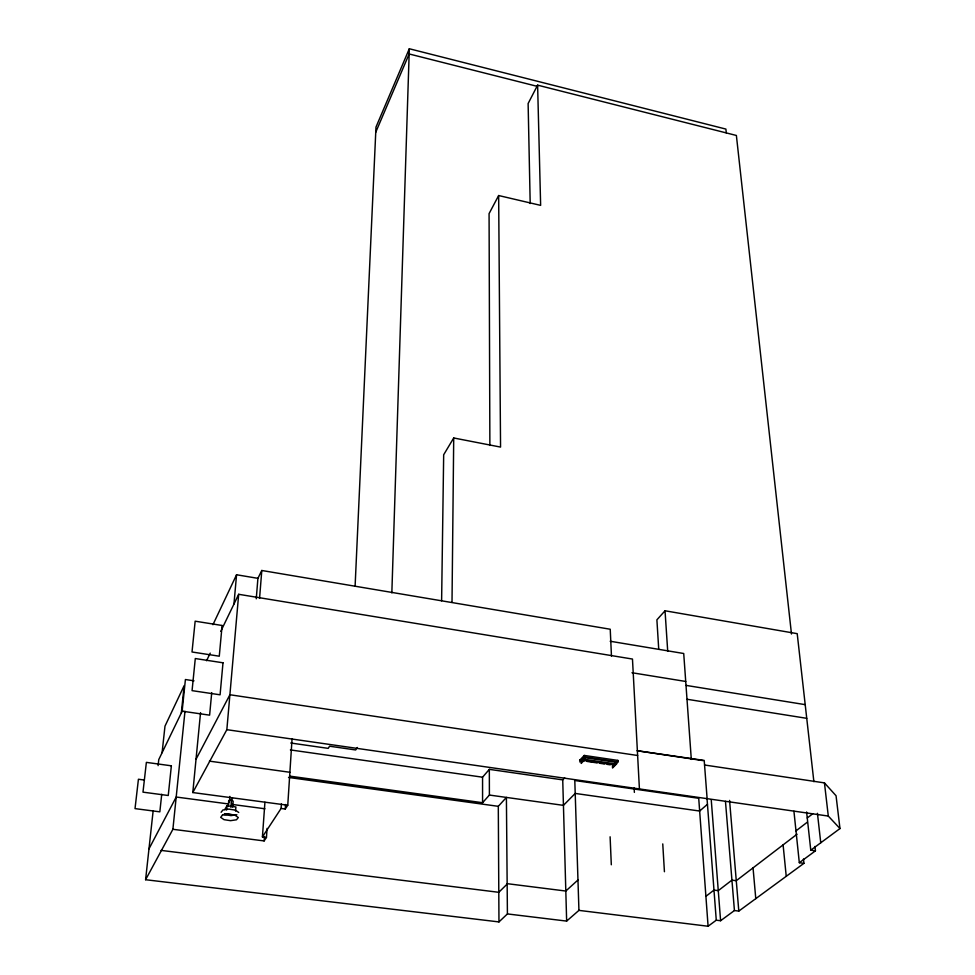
<?xml version="1.0" encoding="UTF-8"?>
<svg xmlns="http://www.w3.org/2000/svg" width="975" height="975" viewBox="0 0 975 975"><rect width="100%" height="100%" fill="white"/><g stroke="black" fill="none" stroke-linecap="round" stroke-linejoin="round"><path stroke-width="1.46" d="M452.01 602.331L453.716 437.97L500.553 447.086L498.652 195.536L540.638 205.372L537.615 85.154L736.381 135.464L791.481 634.018M441.614 600.783L443.674 454.764L453.716 437.97M391.84 592.91L409.317 48.75L725.888 129.078L726.302 132.929M355.107 586.133L375.984 127.091L409.317 48.75M267.089 828.384L266.455 837.428L262.421 836.916L281.092 808.458L285.248 809.006L287.759 805.228L292.049 738.904M285.248 809.006L285.553 804.509M281.092 808.458L281.397 803.961M262.421 836.916L264.932 802.242M498.968 921.923L498.298 806.325L506.403 797.416L507.414 913.928L498.968 921.923L145.592 879.718L172.892 829.298L264.127 840.925L264.457 836.489M259.569 598.382L261.788 570.485L610.228 629.241L611.471 656.126M256.254 598.796L257.912 578.333L261.788 570.485M232.672 807.068L233.171 801.17L231.502 799.939L228.723 800.585L228.235 806.483M235.56 811.078L235.901 806.959L226.992 805.777L224.774 809.53M229.393 802.254L229.893 796.404M230.892 807.312L231.502 799.939L232.538 798.196M226.639 809.908L226.992 805.777M287.759 805.228L192.794 792.553L226.846 729.678L238.68 594.299L632.47 659.051L639.417 788.933M233.963 604.049L236.559 574.763L257.912 578.333M211.721 692.628L209.613 715.162L182.13 711.177L185.408 679.526L193.988 680.818M192.794 792.553L200.545 712.64M172.892 829.298L184.982 711.287M181.326 712.92L184.153 685.62L164.982 726.156L162.094 752.688M161.728 794.259L159.839 811.834L135.025 808.616L138.426 779.244L144.202 780.024M145.592 879.718L153.124 811.042M158.108 765.631L158.767 759.574L182.593 710.312M375.753 132.222L409.147 53.966L537.542 86.434M212.952 624.707L236.559 574.763M206.554 660.733L210.234 653.14M220.777 631.325L238.68 594.299M537.615 85.154L528.121 103.521L530.193 203.531M148.968 848.896L176.207 797.026L228.832 803.997M196.024 759.269L229.905 694.748L637.626 755.491M498.652 195.536L489.072 213.635L489.877 445.441M264.127 840.925L266.455 837.428M357.374 747.484L355.656 749.958L329.599 746.216L328.173 748.361L290.745 743.011M221.106 812.273L222.909 809.993L228.845 809.104L235.414 810.14L238.729 812.467M289.624 776.112L482.576 802.717L482.564 777.197L489.328 769.36L562.733 779.878L564.683 777.855M482.576 802.717L489.401 795.052L489.328 769.36M813.881 781.706L797.209 633.665L665.035 610.777L656.894 619.832L658.734 649.204M579.613 760.329L584.281 755.442L617.845 760.402L617.918 761.95L613.092 766.777M579.674 761.877L584.342 756.99L584.281 755.442M584.939 756.027L585.061 759.367L581.197 763.401L581.137 761.609L585 757.575L616.444 762.206L616.529 763.998L612.544 767.995L612.458 766.204L616.444 762.206M613.031 765.229L617.845 760.402M507.158 884.069L498.798 892.308L161.033 850.383M577.956 879.998L565.817 891.04L507.146 883.667M507.414 913.928L566.646 921.095L578.931 910.382L708.094 926.25L716.272 920.193L720.598 920.729L734.431 910.54L738.806 911.089L803.936 863.338L803.473 858.999M707.46 804.277L699.648 811.042L575.213 793.431L563.44 805.362L489.401 795.052M705.9 896.33L713.98 890.09L718.27 890.65L731.932 880.132L736.271 880.705L797.062 834.198M807.263 817.988L812.736 813.759M795.99 830.883L807.349 822.144M806.605 811.992L810.773 850.188L839.975 828.555L836.05 795.734L824.448 782.888L704.559 765.009M793.93 811.224L799.317 862.717L815.441 850.834L814.966 846.446M236.876 814.734L230.965 815.612L224.445 814.6M224.421 813.65L233.317 814.807M231.843 804.399L264.92 808.775M799.317 862.717L803.936 863.338M288.539 777.441L498.298 806.325M810.773 850.188L815.441 850.834M209.43 761.134L289.892 772.273M290.392 749.921L482.564 777.197M226.846 729.678L828.299 816.063L839.975 828.555M584.342 756.99L617.918 761.95M585.061 759.367L616.529 763.998M580.015 759.903L613.446 764.814M581.076 760.537L583.976 760.963M586.877 761.39L597.053 762.889M599.954 763.315L604.317 763.949M607.218 764.376L610.118 764.802M703.146 760.622L637.041 750.726L704.206 760.427L707.119 798.659M687.156 699.282L806.739 718.331M686.156 685.413L805.204 704.645M631.983 672.738L685.717 681.464M610.167 641.245L683.719 653.506L691.312 759.428M824.448 782.888L828.299 816.063M817.44 813.321L820.755 842.79M783.096 844.874L786.24 876.318M753.041 867.884L755.783 898.645M729.568 800.426L738.806 911.089M725.461 801.34L734.431 910.54M711.238 799.756L720.598 920.729M707.021 798.586L716.272 920.193M708.094 926.25L698.722 798.293L574.799 780.512L578.931 910.382M665.035 610.777L667.717 651.3M662.756 843.911L664.426 871.723M634.14 787.983L634.372 792.395M610.106 836.794L611.313 864.776M562.733 779.878L566.646 921.095M222.995 662.793L220.082 694.809L192.063 690.641L195.293 658.539L222.995 662.793M222.105 625.487L219.277 656.199L192.014 651.995L195.158 621.185L222.105 625.487M171.368 765.814L168.248 795.503L142.984 792.151L146.372 762.377L171.368 765.814M222.471 815.063L220.667 817.342L224.018 819.658L230.551 820.67L236.462 819.792L238.314 817.537L234.987 815.21L228.418 814.186L222.471 815.063"/></g></svg>
